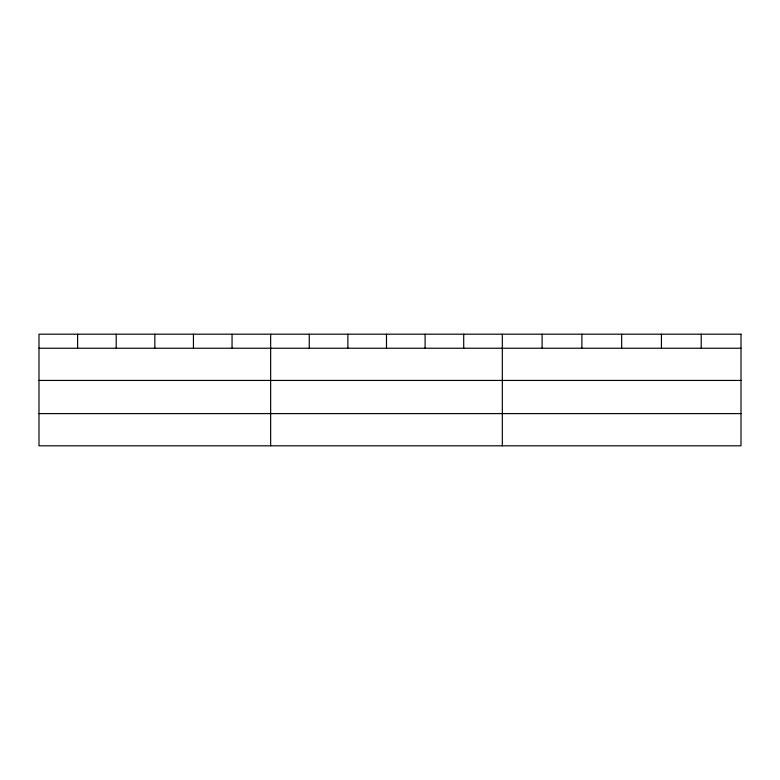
<?xml version="1.0" encoding="UTF-8"?>
<svg xmlns="http://www.w3.org/2000/svg" width="780" height="780" viewBox="0 0 780 780"><rect width="100%" height="100%" fill="white"/><g stroke="black" fill="none" stroke-linecap="round" stroke-linejoin="round"><path stroke-width="1.17" d="M39 348.231L741 348.231M39 380.435L741 380.435M39 413.605L741 413.605M701.22 334.191L701.22 348.231M661.44 334.191L661.44 348.231M621.66 334.191L621.66 348.231M581.88 334.191L581.88 348.231M542.1 334.191L542.1 348.231M502.32 334.191L502.32 445.809M463.71 334.191L463.71 348.231M425.1 334.191L425.1 348.231M386.49 334.191L386.49 348.231M347.88 334.191L347.88 348.231M309.27 334.191L309.27 348.231M270.66 334.191L270.66 445.809M232.05 334.191L232.05 348.231M193.44 334.191L193.44 348.231M154.83 334.191L154.83 348.231M116.22 334.191L116.22 348.231M77.61 334.191L77.61 348.231M741 334.191L39 334.191L39 445.809L741 445.809L741 334.191"/></g></svg>
